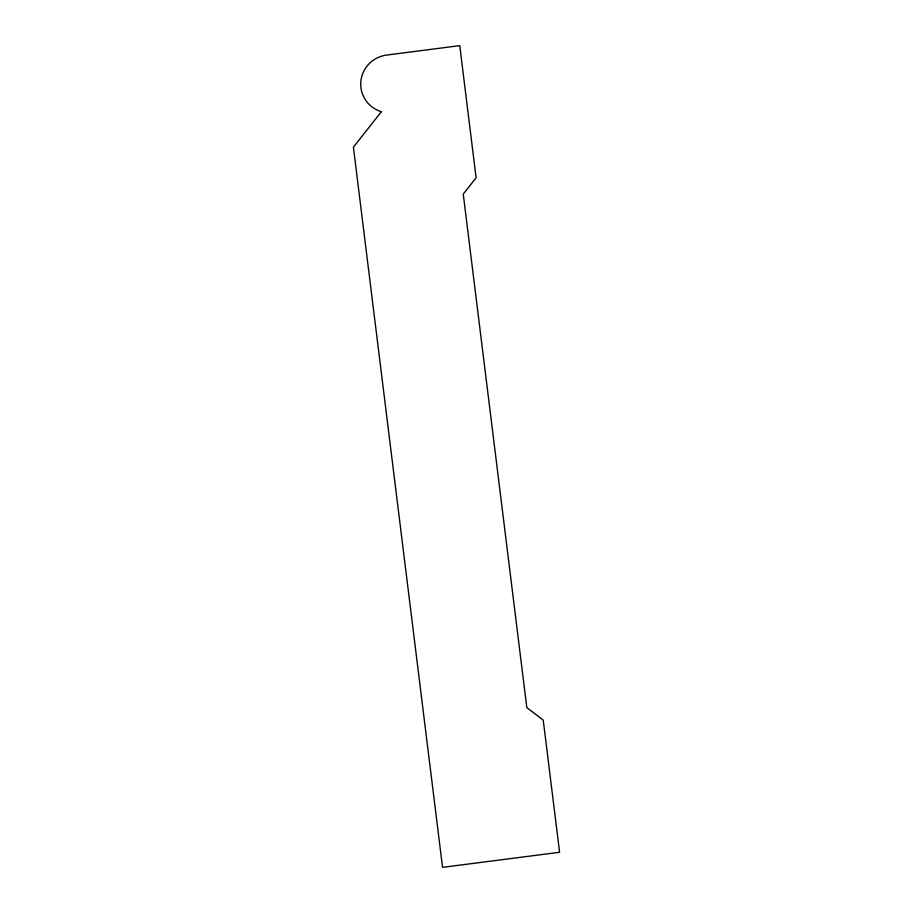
<?xml version="1.0" encoding="UTF-8"?>
<svg xmlns="http://www.w3.org/2000/svg" width="913" height="913" viewBox="0 0 913 913"><rect width="100%" height="100%" fill="white"/><g stroke="black" fill="none" stroke-linecap="round" stroke-linejoin="round"><path stroke-width="1.37" d="M381.383 111.694L353.411 147.153L442.554 867.35L559.589 852.274L543.235 720.129L526.824 707.609L463.256 194.081L476.107 177.784L459.753 45.65L386.598 55.077A29.513 29.022 -15.8 0 0 381.383 111.694"/></g></svg>
